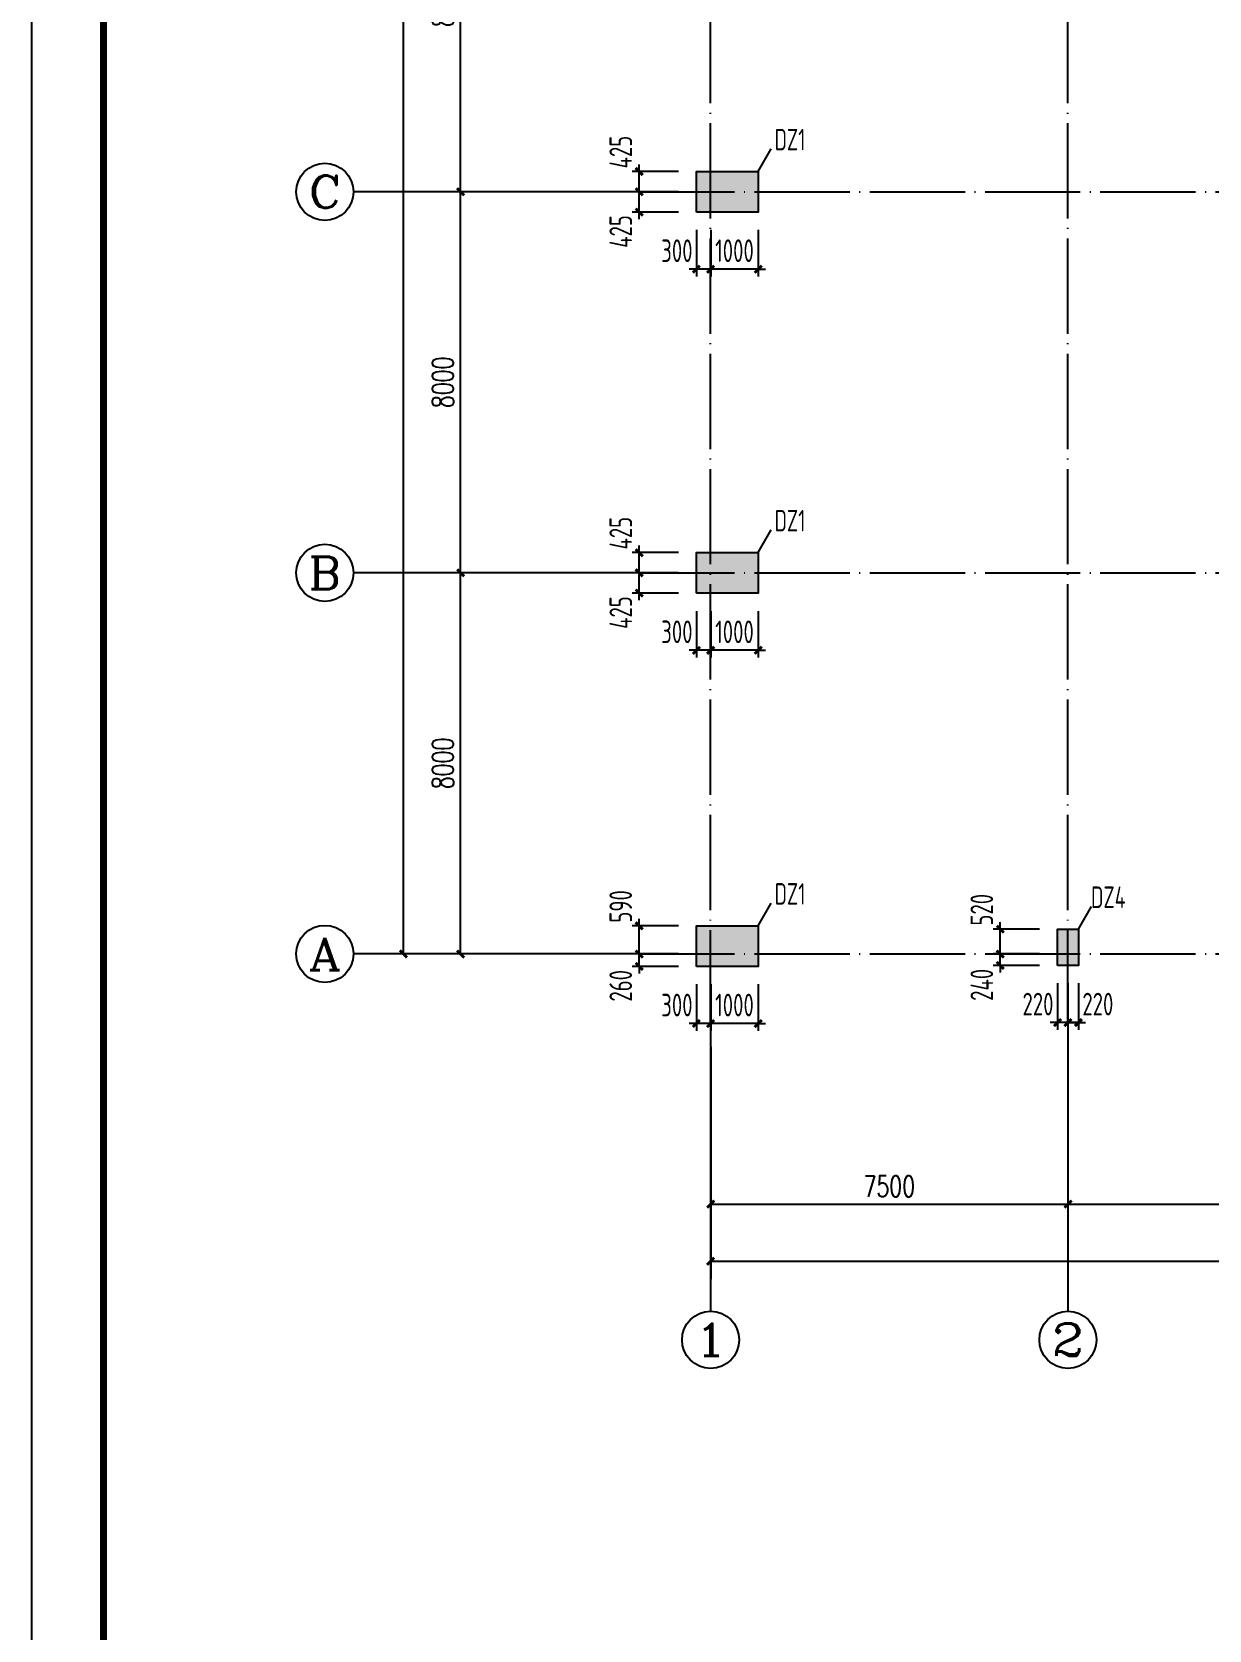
# Model space of a CAD drawing. Extents: x 14475413 to 15955882, y -732572 to -282951.
# Drawn here: x 14893868 to 14918578, y -590928 to -557380 of the extents above; entities that cross this region are included whole.
import ezdxf
from ezdxf.enums import TextEntityAlignment as Align

# ---------------------------------------------------------------- set-up
doc = ezdxf.new("R2010")
doc.units = 0
doc.header["$LTSCALE"] = 1000
doc.header["$MEASUREMENT"] = 0
doc.linetypes.add('DOTE', pattern=[2.42, 2, -0.2, 0.02, -0.2])
for name, color, linetype in [('AXIS', 3, 'Continuous'), ('AXIS_TEXT', 7, 'Continuous'), ('COLU', 253, 'Continuous'), ('COLU_DIM', 3, 'Continuous'), ('COLU_HATCH', 251, 'Continuous'), ('DOTE', 1, 'DOTE'), ('STAIR', 2, 'Continuous'), ('TK', 4, 'Continuous')]:
    doc.layers.add(name, color=color, linetype=linetype)
doc.styles.add('_TCH_AXIS', font='COMPLEX', dxfattribs={"bigfont": 'GBCBIG'})
doc.styles.add('_TCH_DIM_T3', font='SIMPLEX', dxfattribs={"width": 0.705882, "bigfont": 'GBCBIG'})
doc.styles.add('COMPLEX', font='COMPLEX')
doc.styles.add('TSSD_Dimension', font='Tssdeng.shx', dxfattribs={"width": 0.7, "bigfont": 'hztxt.shx'})
doc.styles.add('TSSD_REIN', font='tssdeng.shx', dxfattribs={"width": 0.7, "bigfont": 'tssdchn.shx'})
doc.dimstyles.new('_TCH_ARCH&&150', dxfattribs={"dimtxt": 446.25, "dimasz": 150, "dimexe": 375, "dimexo": 450, "dimgap": 150, "dimtad": 1, "dimdec": 0, "dimzin": 0, "dimdsep": 46, "dimtxsty": '_TCH_DIM_T3', "dimblk": 'ARCHTICK', "dimcen": 0.09, "dimclrt": 7, "dimazin": 2, "dimtfac": 1, "dimtdec": 0, "dimtix": 1, "dimtmove": 2, "dimatfit": 3, "dimfxl": 0, "dimtolj": 1, "dimtzin": 0, "dimarcsym": 0})
doc.dimstyles.new('TSSD_150_150', dxfattribs={"dimtxt": 475, "dimasz": 150, "dimexe": 150, "dimexo": 375, "dimgap": 150, "dimtad": 1, "dimdec": 0, "dimzin": 0, "dimdsep": 46, "dimtxsty": 'TSSD_Dimension', "dimblk": 'ARCHTICK', "dimcen": 0, "dimdle": 150, "dimclrt": 7, "dimadec": 0, "dimazin": 0, "dimtfac": 1, "dimtdec": 0, "dimtix": 1, "dimtmove": 2, "dimatfit": 3, "dimfxl": 0, "dimtolj": 1, "dimtzin": 0, "dimarcsym": 0})

# ---------------------------------------------------------------- blocks, each defined once
blk = doc.blocks.new('_ArchTick')
at = {"color": 0, "linetype": 'ByBlock', "const_width": 0.4}
blk.add_lwpolyline([(-0.5, -0.5), (0.5, 0.5)], dxfattribs=at)
blk = doc.blocks.new('*D179')
at = {"layer": 'COLU_DIM', "color": 0, "lineweight": -2, "ltscale": 0.5}
for p, q in [((14908116, -561536), (14908116, -562511)), ((14909116, -561536), (14909116, -562511)), ((14908116, -562361), (14907966, -562361)), ((14909116, -562361), (14908116, -562361)), ((14909116, -562361), (14909266, -562361))]:
    blk.add_line(p, q, dxfattribs=at)
at = {"layer": 'Defpoints', "color": 0, "ltscale": 0.5}
for p in [(14908116, -561161), (14909116, -561161), (14908116, -562361)]:
    blk.add_point(p, dxfattribs=at)
at = {"layer": 'COLU_DIM', "color": 0, "lineweight": -2, "ltscale": 0.5, "xscale": 150, "yscale": 150, "zscale": 150}
blk.add_blockref('_ArchTick', (14908116, -562361), dxfattribs=at)
at = {"layer": 'COLU_DIM', "color": 0, "lineweight": -2, "ltscale": 0.5, "xscale": 150, "yscale": 150, "zscale": 150, "rotation": 180}
blk.add_blockref('_ArchTick', (14909116, -562361), dxfattribs=at)
at = {"layer": 'COLU_DIM', "color": 7, "ltscale": 0.5, "insert": (14908616, -561973), "char_height": 475, "attachment_point": 5, "style": 'TSSD_Dimension'}
blk.add_mtext('\\A1;1000', dxfattribs=at)
blk = doc.blocks.new('*D180')
at = {"layer": 'COLU_DIM', "color": 0, "lineweight": -2, "ltscale": 0.5}
for p, q in [((14907816, -561536), (14907816, -562511)), ((14908116, -561536), (14908116, -562511)), ((14908266, -562361), (14907666, -562361))]:
    blk.add_line(p, q, dxfattribs=at)
at = {"layer": 'Defpoints', "color": 0, "ltscale": 0.5}
for p in [(14907816, -561161), (14908116, -561161), (14907816, -562361)]:
    blk.add_point(p, dxfattribs=at)
at = {"layer": 'COLU_DIM', "color": 0, "lineweight": -2, "ltscale": 0.5, "xscale": 150, "yscale": 150, "zscale": 150, "rotation": 180}
blk.add_blockref('_ArchTick', (14907816, -562361), dxfattribs=at)
at = {"layer": 'COLU_DIM', "color": 0, "lineweight": -2, "ltscale": 0.5, "xscale": 150, "yscale": 150, "zscale": 150}
blk.add_blockref('_ArchTick', (14908116, -562361), dxfattribs=at)
at = {"layer": 'COLU_DIM', "color": 7, "ltscale": 0.5, "insert": (14907407, -561973), "char_height": 475, "attachment_point": 5, "style": 'TSSD_Dimension'}
blk.add_mtext('\\A1;300', dxfattribs=at)
blk = doc.blocks.new('*D181')
at = {"layer": 'COLU_DIM', "color": 0, "lineweight": -2, "ltscale": 0.5}
for p, q in [((14907441, -560736), (14906466, -560736)), ((14906616, -561311), (14906616, -560586)), ((14907441, -561161), (14906466, -561161))]:
    blk.add_line(p, q, dxfattribs=at)
at = {"layer": 'Defpoints', "color": 0, "ltscale": 0.5}
for p in [(14906616, -560736), (14907816, -560736), (14907816, -561161)]:
    blk.add_point(p, dxfattribs=at)
at = {"layer": 'COLU_DIM', "color": 0, "lineweight": -2, "ltscale": 0.5, "xscale": 150, "yscale": 150, "zscale": 150}
for p, rotation in [((14906616, -560736), 90), ((14906616, -561161), 270)]:
    blk.add_blockref('_ArchTick', p, dxfattribs=dict(at, rotation=rotation))
at = {"layer": 'COLU_DIM', "color": 7, "ltscale": 0.5, "insert": (14906228, -561569), "char_height": 475, "attachment_point": 5, "rotation": 90, "style": 'TSSD_Dimension'}
blk.add_mtext('\\A1;425', dxfattribs=at)
blk = doc.blocks.new('*D182')
at = {"layer": 'COLU_DIM', "color": 0, "lineweight": -2, "ltscale": 0.5}
for p, q in [((14906616, -560886), (14906616, -560161)), ((14907441, -560311), (14906466, -560311)), ((14907441, -560736), (14906466, -560736))]:
    blk.add_line(p, q, dxfattribs=at)
at = {"layer": 'Defpoints', "color": 0, "ltscale": 0.5}
for p in [(14906616, -560311), (14907816, -560311), (14907816, -560736)]:
    blk.add_point(p, dxfattribs=at)
at = {"layer": 'COLU_DIM', "color": 0, "lineweight": -2, "ltscale": 0.5, "xscale": 150, "yscale": 150, "zscale": 150}
for p, rotation in [((14906616, -560311), 90), ((14906616, -560736), 270)]:
    blk.add_blockref('_ArchTick', p, dxfattribs=dict(at, rotation=rotation))
at = {"layer": 'COLU_DIM', "color": 7, "ltscale": 0.5, "insert": (14906228, -559902), "char_height": 475, "attachment_point": 5, "rotation": 90, "style": 'TSSD_Dimension'}
blk.add_mtext('\\A1;425', dxfattribs=at)
blk = doc.blocks.new('*D191')
at = {"layer": 'COLU_DIM', "color": 0, "lineweight": -2, "ltscale": 0.5}
for p, q in [((14908116, -569536), (14908116, -570511)), ((14909116, -569536), (14909116, -570511)), ((14908116, -570361), (14907966, -570361)), ((14909116, -570361), (14908116, -570361)), ((14909116, -570361), (14909266, -570361))]:
    blk.add_line(p, q, dxfattribs=at)
at = {"layer": 'Defpoints', "color": 0, "ltscale": 0.5}
for p in [(14908116, -569161), (14909116, -569161), (14908116, -570361)]:
    blk.add_point(p, dxfattribs=at)
at = {"layer": 'COLU_DIM', "color": 0, "lineweight": -2, "ltscale": 0.5, "xscale": 150, "yscale": 150, "zscale": 150}
blk.add_blockref('_ArchTick', (14908116, -570361), dxfattribs=at)
at = {"layer": 'COLU_DIM', "color": 0, "lineweight": -2, "ltscale": 0.5, "xscale": 150, "yscale": 150, "zscale": 150, "rotation": 180}
blk.add_blockref('_ArchTick', (14909116, -570361), dxfattribs=at)
at = {"layer": 'COLU_DIM', "color": 7, "ltscale": 0.5, "insert": (14908616, -569973), "char_height": 475, "attachment_point": 5, "style": 'TSSD_Dimension'}
blk.add_mtext('\\A1;1000', dxfattribs=at)
blk = doc.blocks.new('*D192')
at = {"layer": 'COLU_DIM', "color": 0, "lineweight": -2, "ltscale": 0.5}
for p, q in [((14907816, -569536), (14907816, -570511)), ((14908116, -569536), (14908116, -570511)), ((14908266, -570361), (14907666, -570361))]:
    blk.add_line(p, q, dxfattribs=at)
at = {"layer": 'Defpoints', "color": 0, "ltscale": 0.5}
for p in [(14907816, -569161), (14908116, -569161), (14907816, -570361)]:
    blk.add_point(p, dxfattribs=at)
at = {"layer": 'COLU_DIM', "color": 0, "lineweight": -2, "ltscale": 0.5, "xscale": 150, "yscale": 150, "zscale": 150, "rotation": 180}
blk.add_blockref('_ArchTick', (14907816, -570361), dxfattribs=at)
at = {"layer": 'COLU_DIM', "color": 0, "lineweight": -2, "ltscale": 0.5, "xscale": 150, "yscale": 150, "zscale": 150}
blk.add_blockref('_ArchTick', (14908116, -570361), dxfattribs=at)
at = {"layer": 'COLU_DIM', "color": 7, "ltscale": 0.5, "insert": (14907407, -569973), "char_height": 475, "attachment_point": 5, "style": 'TSSD_Dimension'}
blk.add_mtext('\\A1;300', dxfattribs=at)
blk = doc.blocks.new('*D193')
at = {"layer": 'COLU_DIM', "color": 0, "lineweight": -2, "ltscale": 0.5}
for p, q in [((14906616, -569311), (14906616, -568586)), ((14907441, -568736), (14906466, -568736)), ((14907441, -569161), (14906466, -569161))]:
    blk.add_line(p, q, dxfattribs=at)
at = {"layer": 'Defpoints', "color": 0, "ltscale": 0.5}
for p in [(14906616, -568736), (14907816, -568736), (14907816, -569161)]:
    blk.add_point(p, dxfattribs=at)
at = {"layer": 'COLU_DIM', "color": 0, "lineweight": -2, "ltscale": 0.5, "xscale": 150, "yscale": 150, "zscale": 150}
for p, rotation in [((14906616, -568736), 90), ((14906616, -569161), 270)]:
    blk.add_blockref('_ArchTick', p, dxfattribs=dict(at, rotation=rotation))
at = {"layer": 'COLU_DIM', "color": 7, "ltscale": 0.5, "insert": (14906228, -569569), "char_height": 475, "attachment_point": 5, "rotation": 90, "style": 'TSSD_Dimension'}
blk.add_mtext('\\A1;425', dxfattribs=at)
blk = doc.blocks.new('*D194')
at = {"layer": 'COLU_DIM', "color": 0, "lineweight": -2, "ltscale": 0.5}
for p, q in [((14906616, -568886), (14906616, -568161)), ((14907441, -568311), (14906466, -568311)), ((14907441, -568736), (14906466, -568736))]:
    blk.add_line(p, q, dxfattribs=at)
at = {"layer": 'Defpoints', "color": 0, "ltscale": 0.5}
for p in [(14906616, -568311), (14907816, -568311), (14907816, -568736)]:
    blk.add_point(p, dxfattribs=at)
at = {"layer": 'COLU_DIM', "color": 0, "lineweight": -2, "ltscale": 0.5, "xscale": 150, "yscale": 150, "zscale": 150}
for p, rotation in [((14906616, -568311), 90), ((14906616, -568736), 270)]:
    blk.add_blockref('_ArchTick', p, dxfattribs=dict(at, rotation=rotation))
at = {"layer": 'COLU_DIM', "color": 7, "ltscale": 0.5, "insert": (14906228, -567902), "char_height": 475, "attachment_point": 5, "rotation": 90, "style": 'TSSD_Dimension'}
blk.add_mtext('\\A1;425', dxfattribs=at)
blk = doc.blocks.new('*D251')
at = {"layer": 'COLU_DIM', "color": 0, "lineweight": -2, "ltscale": 0.5}
for p, q in [((14908116, -577371), (14908116, -578346)), ((14909116, -577371), (14909116, -578346)), ((14908116, -578196), (14907966, -578196)), ((14909116, -578196), (14908116, -578196)), ((14909116, -578196), (14909266, -578196))]:
    blk.add_line(p, q, dxfattribs=at)
at = {"layer": 'Defpoints', "color": 0, "ltscale": 0.5}
for p in [(14908116, -576996), (14909116, -576996), (14908116, -578196)]:
    blk.add_point(p, dxfattribs=at)
at = {"layer": 'COLU_DIM', "color": 0, "lineweight": -2, "ltscale": 0.5, "xscale": 150, "yscale": 150, "zscale": 150}
blk.add_blockref('_ArchTick', (14908116, -578196), dxfattribs=at)
at = {"layer": 'COLU_DIM', "color": 0, "lineweight": -2, "ltscale": 0.5, "xscale": 150, "yscale": 150, "zscale": 150, "rotation": 180}
blk.add_blockref('_ArchTick', (14909116, -578196), dxfattribs=at)
at = {"layer": 'COLU_DIM', "color": 7, "ltscale": 0.5, "insert": (14908616, -577808), "char_height": 475, "attachment_point": 5, "style": 'TSSD_Dimension'}
blk.add_mtext('\\A1;1000', dxfattribs=at)
blk = doc.blocks.new('*D252')
at = {"layer": 'COLU_DIM', "color": 0, "lineweight": -2, "ltscale": 0.5}
for p, q in [((14907816, -577371), (14907816, -578346)), ((14908116, -577371), (14908116, -578346)), ((14908266, -578196), (14907666, -578196))]:
    blk.add_line(p, q, dxfattribs=at)
at = {"layer": 'Defpoints', "color": 0, "ltscale": 0.5}
for p in [(14907816, -576996), (14908116, -576996), (14907816, -578196)]:
    blk.add_point(p, dxfattribs=at)
at = {"layer": 'COLU_DIM', "color": 0, "lineweight": -2, "ltscale": 0.5, "xscale": 150, "yscale": 150, "zscale": 150, "rotation": 180}
blk.add_blockref('_ArchTick', (14907816, -578196), dxfattribs=at)
at = {"layer": 'COLU_DIM', "color": 0, "lineweight": -2, "ltscale": 0.5, "xscale": 150, "yscale": 150, "zscale": 150}
blk.add_blockref('_ArchTick', (14908116, -578196), dxfattribs=at)
at = {"layer": 'COLU_DIM', "color": 7, "ltscale": 0.5, "insert": (14907407, -577808), "char_height": 475, "attachment_point": 5, "style": 'TSSD_Dimension'}
blk.add_mtext('\\A1;300', dxfattribs=at)
blk = doc.blocks.new('*D253')
at = {"layer": 'COLU_DIM', "color": 0, "lineweight": -2, "ltscale": 0.5}
for p, q in [((14906616, -576736), (14906616, -576586)), ((14907441, -576736), (14906466, -576736)), ((14907441, -576996), (14906466, -576996)), ((14906616, -576996), (14906616, -576736)), ((14906616, -576996), (14906616, -577146))]:
    blk.add_line(p, q, dxfattribs=at)
at = {"layer": 'Defpoints', "color": 0, "ltscale": 0.5}
for p in [(14906616, -576736), (14907816, -576736), (14907816, -576996)]:
    blk.add_point(p, dxfattribs=at)
at = {"layer": 'COLU_DIM', "color": 0, "lineweight": -2, "ltscale": 0.5, "xscale": 150, "yscale": 150, "zscale": 150}
for p, rotation in [((14906616, -576736), 270), ((14906616, -576996), 90)]:
    blk.add_blockref('_ArchTick', p, dxfattribs=dict(at, rotation=rotation))
at = {"layer": 'COLU_DIM', "color": 7, "ltscale": 0.5, "insert": (14906228, -577404), "char_height": 475, "attachment_point": 5, "rotation": 90, "style": 'TSSD_Dimension'}
blk.add_mtext('\\A1;260', dxfattribs=at)
blk = doc.blocks.new('*D254')
at = {"layer": 'COLU_DIM', "color": 0, "lineweight": -2, "ltscale": 0.5}
for p, q in [((14906616, -576886), (14906616, -575996)), ((14907441, -576146), (14906466, -576146)), ((14907441, -576736), (14906466, -576736))]:
    blk.add_line(p, q, dxfattribs=at)
at = {"layer": 'Defpoints', "color": 0, "ltscale": 0.5}
for p in [(14906616, -576146), (14907816, -576146), (14907816, -576736)]:
    blk.add_point(p, dxfattribs=at)
at = {"layer": 'COLU_DIM', "color": 0, "lineweight": -2, "ltscale": 0.5, "xscale": 150, "yscale": 150, "zscale": 150}
for p, rotation in [((14906616, -576146), 90), ((14906616, -576736), 270)]:
    blk.add_blockref('_ArchTick', p, dxfattribs=dict(at, rotation=rotation))
at = {"layer": 'COLU_DIM', "color": 7, "ltscale": 0.5, "insert": (14906228, -575737), "char_height": 475, "attachment_point": 5, "rotation": 90, "style": 'TSSD_Dimension'}
blk.add_mtext('\\A1;590', dxfattribs=at)
blk = doc.blocks.new('*D231')
at = {"layer": 'COLU_DIM', "color": 0, "lineweight": -2, "ltscale": 0.5}
for p, q in [((14915616, -577351), (14915616, -578326)), ((14915836, -577351), (14915836, -578326)), ((14915616, -578176), (14915466, -578176)), ((14915836, -578176), (14915616, -578176)), ((14915836, -578176), (14915986, -578176))]:
    blk.add_line(p, q, dxfattribs=at)
at = {"layer": 'Defpoints', "color": 0, "ltscale": 0.5}
for p in [(14915616, -576976), (14915836, -576976), (14915616, -578176)]:
    blk.add_point(p, dxfattribs=at)
at = {"layer": 'COLU_DIM', "color": 0, "lineweight": -2, "ltscale": 0.5, "xscale": 150, "yscale": 150, "zscale": 150}
blk.add_blockref('_ArchTick', (14915616, -578176), dxfattribs=at)
at = {"layer": 'COLU_DIM', "color": 0, "lineweight": -2, "ltscale": 0.5, "xscale": 150, "yscale": 150, "zscale": 150, "rotation": 180}
blk.add_blockref('_ArchTick', (14915836, -578176), dxfattribs=at)
at = {"layer": 'COLU_DIM', "color": 7, "ltscale": 0.5, "insert": (14916244, -577788), "char_height": 475, "attachment_point": 5, "style": 'TSSD_Dimension'}
blk.add_mtext('\\A1;220', dxfattribs=at)
blk = doc.blocks.new('*D232')
at = {"layer": 'COLU_DIM', "color": 0, "lineweight": -2, "ltscale": 0.5}
for p, q in [((14915396, -577351), (14915396, -578326)), ((14915616, -577351), (14915616, -578326)), ((14915396, -578176), (14915246, -578176)), ((14915616, -578176), (14915396, -578176)), ((14915616, -578176), (14915766, -578176))]:
    blk.add_line(p, q, dxfattribs=at)
at = {"layer": 'Defpoints', "color": 0, "ltscale": 0.5}
for p in [(14915396, -576976), (14915616, -576976), (14915396, -578176)]:
    blk.add_point(p, dxfattribs=at)
at = {"layer": 'COLU_DIM', "color": 0, "lineweight": -2, "ltscale": 0.5, "xscale": 150, "yscale": 150, "zscale": 150}
blk.add_blockref('_ArchTick', (14915396, -578176), dxfattribs=at)
at = {"layer": 'COLU_DIM', "color": 0, "lineweight": -2, "ltscale": 0.5, "xscale": 150, "yscale": 150, "zscale": 150, "rotation": 180}
blk.add_blockref('_ArchTick', (14915616, -578176), dxfattribs=at)
at = {"layer": 'COLU_DIM', "color": 7, "ltscale": 0.5, "insert": (14914987, -577788), "char_height": 475, "attachment_point": 5, "style": 'TSSD_Dimension'}
blk.add_mtext('\\A1;220', dxfattribs=at)
blk = doc.blocks.new('*D233')
at = {"layer": 'COLU_DIM', "color": 0, "lineweight": -2, "ltscale": 0.5}
for p, q in [((14914196, -576736), (14914196, -576586)), ((14915021, -576736), (14914046, -576736)), ((14915021, -576976), (14914046, -576976)), ((14914196, -576976), (14914196, -576736)), ((14914196, -576976), (14914196, -577126))]:
    blk.add_line(p, q, dxfattribs=at)
at = {"layer": 'Defpoints', "color": 0, "ltscale": 0.5}
for p in [(14914196, -576736), (14915396, -576736), (14915396, -576976)]:
    blk.add_point(p, dxfattribs=at)
at = {"layer": 'COLU_DIM', "color": 0, "lineweight": -2, "ltscale": 0.5, "xscale": 150, "yscale": 150, "zscale": 150}
for p, rotation in [((14914196, -576736), 270), ((14914196, -576976), 90)]:
    blk.add_blockref('_ArchTick', p, dxfattribs=dict(at, rotation=rotation))
at = {"layer": 'COLU_DIM', "color": 7, "ltscale": 0.5, "insert": (14913808, -577384), "char_height": 475, "attachment_point": 5, "rotation": 90, "style": 'TSSD_Dimension'}
blk.add_mtext('\\A1;240', dxfattribs=at)
blk = doc.blocks.new('*D234')
at = {"layer": 'COLU_DIM', "color": 0, "lineweight": -2, "ltscale": 0.5}
for p, q in [((14915021, -576216), (14914046, -576216)), ((14914196, -576886), (14914196, -576066)), ((14915021, -576736), (14914046, -576736))]:
    blk.add_line(p, q, dxfattribs=at)
at = {"layer": 'Defpoints', "color": 0, "ltscale": 0.5}
for p in [(14914196, -576216), (14915396, -576216), (14915396, -576736)]:
    blk.add_point(p, dxfattribs=at)
at = {"layer": 'COLU_DIM', "color": 0, "lineweight": -2, "ltscale": 0.5, "xscale": 150, "yscale": 150, "zscale": 150}
for p, rotation in [((14914196, -576216), 90), ((14914196, -576736), 270)]:
    blk.add_blockref('_ArchTick', p, dxfattribs=dict(at, rotation=rotation))
at = {"layer": 'COLU_DIM', "color": 7, "ltscale": 0.5, "insert": (14913808, -575807), "char_height": 475, "attachment_point": 5, "rotation": 90, "style": 'TSSD_Dimension'}
blk.add_mtext('\\A1;520', dxfattribs=at)
blk = doc.blocks.new('GeYuanFrame_00164207', base_point=(20.09, 4.53))
at = {"layer": 'TK'}
blk.add_lwpolyline([(20.09, 4.53), (20.09, 598.53), (1071.09, 598.53), (1071.09, 4.53)], close=True, dxfattribs=at)
at = {"layer": 'TK', "const_width": 1}
blk.add_lwpolyline([(45.09, 588.53), (1061.09, 588.53), (1061.09, 14.53), (45.09, 14.53)], close=True, dxfattribs=at)
blk = doc.blocks.new('2Q32321321')
at = {"layer": 'COLU'}
for points in [[(14907816, -561161), (14907816, -560311), (14909116, -560311), (14909116, -561161)], [(14907816, -569161), (14907816, -568311), (14909116, -568311), (14909116, -569161)], [(14907816, -576996), (14907816, -576146), (14909116, -576146), (14909116, -576996)], [(14915396, -576976), (14915396, -576216), (14915836, -576216), (14915836, -576976)]]:
    blk.add_lwpolyline(points, close=True, dxfattribs=at)
blk = doc.blocks.new('_AXISO')
blk.add_circle((0, 0), 0.5)
at = {"layer": 'AXIS_TEXT', "style": 'COMPLEX', "width": 1.041667}
blk.add_attdef('A', text='', height=0.56, dxfattribs=at).set_placement((-0.25, -0.28), (0.25, -0.28), align=Align.FIT)
blk = doc.blocks.new('*D1332')
at = {"layer": 'AXIS', "color": 0, "lineweight": -2}
for p, q in [((14906166, -480736), (14901291, -480736)), ((14901666, -576736), (14901666, -480736)), ((14906166, -576736), (14901291, -576736))]:
    blk.add_line(p, q, dxfattribs=at)
at = {"layer": 'Defpoints', "color": 0}
for p in [(14901666, -480736), (14906616, -480736), (14906616, -576736)]:
    blk.add_point(p, dxfattribs=at)
at = {"layer": 'AXIS', "color": 0, "lineweight": -2, "xscale": 150, "yscale": 150, "zscale": 150}
for p, rotation in [((14901666, -480736), 90), ((14901666, -576736), 270)]:
    blk.add_blockref('_ArchTick', p, dxfattribs=dict(at, rotation=rotation))
at = {"layer": 'AXIS', "color": 7, "insert": (14901293, -528736), "char_height": 446.2, "attachment_point": 5, "rotation": 90, "style": '_TCH_DIM_T3'}
blk.add_mtext('\\A1;96000', dxfattribs=at)
blk = doc.blocks.new('*D1333')
at = {"layer": 'AXIS', "color": 0, "lineweight": -2}
for p, q in [((14906166, -568736), (14902491, -568736)), ((14902866, -576736), (14902866, -568736)), ((14906166, -576736), (14902491, -576736))]:
    blk.add_line(p, q, dxfattribs=at)
at = {"layer": 'Defpoints', "color": 0}
for p in [(14902866, -568736), (14906616, -568736), (14906616, -576736)]:
    blk.add_point(p, dxfattribs=at)
at = {"layer": 'AXIS', "color": 0, "lineweight": -2, "xscale": 150, "yscale": 150, "zscale": 150}
for p, rotation in [((14902866, -568736), 90), ((14902866, -576736), 270)]:
    blk.add_blockref('_ArchTick', p, dxfattribs=dict(at, rotation=rotation))
at = {"layer": 'AXIS', "color": 7, "insert": (14902493, -572736), "char_height": 446.2, "attachment_point": 5, "rotation": 90, "style": '_TCH_DIM_T3'}
blk.add_mtext('\\A1;8000', dxfattribs=at)
blk = doc.blocks.new('*D1334')
at = {"layer": 'AXIS', "color": 0, "lineweight": -2}
for p, q in [((14906166, -560736), (14902491, -560736)), ((14902866, -568736), (14902866, -560736)), ((14906166, -568736), (14902491, -568736))]:
    blk.add_line(p, q, dxfattribs=at)
at = {"layer": 'Defpoints', "color": 0}
for p in [(14902866, -560736), (14906616, -560736), (14906616, -568736)]:
    blk.add_point(p, dxfattribs=at)
at = {"layer": 'AXIS', "color": 0, "lineweight": -2, "xscale": 150, "yscale": 150, "zscale": 150}
for p, rotation in [((14902866, -560736), 90), ((14902866, -568736), 270)]:
    blk.add_blockref('_ArchTick', p, dxfattribs=dict(at, rotation=rotation))
at = {"layer": 'AXIS', "color": 7, "insert": (14902493, -564736), "char_height": 446.2, "attachment_point": 5, "rotation": 90, "style": '_TCH_DIM_T3'}
blk.add_mtext('\\A1;8000', dxfattribs=at)
blk = doc.blocks.new('*D1335')
at = {"layer": 'AXIS', "color": 0, "lineweight": -2}
for p, q in [((14906166, -552736), (14902491, -552736)), ((14902866, -560736), (14902866, -552736)), ((14906166, -560736), (14902491, -560736))]:
    blk.add_line(p, q, dxfattribs=at)
at = {"layer": 'Defpoints', "color": 0}
for p in [(14902866, -552736), (14906616, -552736), (14906616, -560736)]:
    blk.add_point(p, dxfattribs=at)
at = {"layer": 'AXIS', "color": 0, "lineweight": -2, "xscale": 150, "yscale": 150, "zscale": 150}
for p, rotation in [((14902866, -552736), 90), ((14902866, -560736), 270)]:
    blk.add_blockref('_ArchTick', p, dxfattribs=dict(at, rotation=rotation))
at = {"layer": 'AXIS', "color": 7, "insert": (14902493, -556736), "char_height": 446.2, "attachment_point": 5, "rotation": 90, "style": '_TCH_DIM_T3'}
blk.add_mtext('\\A1;8000', dxfattribs=at)
blk = doc.blocks.new('*D1358')
at = {"layer": 'AXIS', "color": 0, "lineweight": -2}
for p, q in [((14908116, -578686), (14908116, -583561)), ((14968116, -578686), (14968116, -583561)), ((14908116, -583186), (14968116, -583186))]:
    blk.add_line(p, q, dxfattribs=at)
at = {"layer": 'Defpoints', "color": 0}
for p in [(14908116, -578236), (14968116, -578236), (14968116, -583186)]:
    blk.add_point(p, dxfattribs=at)
at = {"layer": 'AXIS', "color": 0, "lineweight": -2, "xscale": 150, "yscale": 150, "zscale": 150, "rotation": 180}
blk.add_blockref('_ArchTick', (14908116, -583186), dxfattribs=at)
at = {"layer": 'AXIS', "color": 0, "lineweight": -2, "xscale": 150, "yscale": 150, "zscale": 150}
blk.add_blockref('_ArchTick', (14968116, -583186), dxfattribs=at)
at = {"layer": 'AXIS', "color": 7, "insert": (14938116, -582813), "char_height": 446.2, "attachment_point": 5, "style": '_TCH_DIM_T3'}
blk.add_mtext('\\A1;60000', dxfattribs=at)
blk = doc.blocks.new('*D1359')
at = {"layer": 'AXIS', "color": 0, "lineweight": -2}
for p, q in [((14908116, -578686), (14908116, -582361)), ((14915616, -578686), (14915616, -582361)), ((14908116, -581986), (14915616, -581986))]:
    blk.add_line(p, q, dxfattribs=at)
at = {"layer": 'Defpoints', "color": 0}
for p in [(14908116, -578236), (14915616, -578236), (14915616, -581986)]:
    blk.add_point(p, dxfattribs=at)
at = {"layer": 'AXIS', "color": 0, "lineweight": -2, "xscale": 150, "yscale": 150, "zscale": 150, "rotation": 180}
blk.add_blockref('_ArchTick', (14908116, -581986), dxfattribs=at)
at = {"layer": 'AXIS', "color": 0, "lineweight": -2, "xscale": 150, "yscale": 150, "zscale": 150}
blk.add_blockref('_ArchTick', (14915616, -581986), dxfattribs=at)
at = {"layer": 'AXIS', "color": 7, "insert": (14911866, -581613), "char_height": 446.2, "attachment_point": 5, "style": '_TCH_DIM_T3'}
blk.add_mtext('\\A1;7500', dxfattribs=at)
blk = doc.blocks.new('*D1360')
at = {"layer": 'AXIS', "color": 0, "lineweight": -2}
for p, q in [((14915616, -578686), (14915616, -582361)), ((14923116, -578686), (14923116, -582361)), ((14915616, -581986), (14923116, -581986))]:
    blk.add_line(p, q, dxfattribs=at)
at = {"layer": 'Defpoints', "color": 0}
for p in [(14915616, -578236), (14923116, -578236), (14923116, -581986)]:
    blk.add_point(p, dxfattribs=at)
at = {"layer": 'AXIS', "color": 0, "lineweight": -2, "xscale": 150, "yscale": 150, "zscale": 150, "rotation": 180}
blk.add_blockref('_ArchTick', (14915616, -581986), dxfattribs=at)
at = {"layer": 'AXIS', "color": 0, "lineweight": -2, "xscale": 150, "yscale": 150, "zscale": 150}
blk.add_blockref('_ArchTick', (14923116, -581986), dxfattribs=at)
at = {"layer": 'AXIS', "color": 7, "insert": (14919366, -581613), "char_height": 446.2, "attachment_point": 5, "style": '_TCH_DIM_T3'}
blk.add_mtext('\\A1;7500', dxfattribs=at)

msp = doc.modelspace()

# ---------------------------------------------------------------- hatches: boundary and pattern name
at = {"layer": 'COLU_HATCH', "ltscale": 0.5}
for points in [[(14907815.7, -561160.7), (14907815.7, -560310.7), (14909115.7, -560310.7), (14909115.7, -561160.7)], [(14907815.7, -569160.7), (14907815.7, -568310.7), (14909115.7, -568310.7), (14909115.7, -569160.7)], [(14907815.7, -576995.7), (14907815.7, -576145.7), (14909115.7, -576145.7), (14909115.7, -576995.7)], [(14915395.7, -576975.7), (14915395.7, -576215.7), (14915835.7, -576215.7), (14915835.7, -576975.7)]]:
    msp.add_hatch(color=256, dxfattribs=at).paths.add_polyline_path(points)

# ---------------------------------------------------------------- linework, layer by layer
at = {"layer": 'AXIS'}
for p, q in [((14906615.7, -560735.7), (14900615.7, -560735.7)), ((14906615.7, -568735.7), (14900615.7, -568735.7)), ((14906615.7, -576735.7), (14900615.7, -576735.7)), ((14908115.7, -578235.7), (14908115.7, -584235.7)), ((14915615.7, -578235.7), (14915615.7, -584235.7))]:
    msp.add_line(p, q, dxfattribs=at)
at = {"layer": 'DOTE'}
for p, q in [((14908115.7, -578235.7), (14908115.7, -479235.7)), ((14915615.7, -578235.7), (14915615.7, -479235.7)), ((14906615.7, -560735.7), (14969615.7, -560735.7)), ((14906615.7, -568735.7), (14969615.7, -568735.7)), ((14906615.7, -576735.7), (14969615.7, -576735.7))]:
    msp.add_line(p, q, dxfattribs=at)
at = {"layer": 'STAIR'}
for p, q in [((14909115.7, -560310.7), (14909388.7, -559834.9)), ((14909115.7, -568310.7), (14909388.7, -567834.9)), ((14909115.7, -576145.7), (14909388.7, -575669.9)), ((14915835.7, -576215.7), (14916108.7, -575739.9))]:
    msp.add_line(p, q, dxfattribs=at)

# ---------------------------------------------------------------- block references
at = {"xscale": 150, "yscale": 150, "zscale": 150, "rotation": 270}
msp.add_blockref('GeYuanFrame_00164207', (14893868, -466825.4), dxfattribs=at)
msp.add_blockref('2Q32321321', (0, 0))
at = {"layer": 'AXIS'}
ref = msp.add_blockref('_AXISO', (14900015.7, -560735.7), dxfattribs=dict(at, xscale=1200, yscale=1200, zscale=1200))
ref.add_attrib('A', 'C', dxfattribs={"layer": 'AXIS_TEXT', "ltscale": 0.5, "height": 678.8, "style": '_TCH_AXIS', "width": 1.4}).set_placement((14899676.3, -561075.1), (14900355.1, -561075.1), align=Align.FIT)
ref = msp.add_blockref('_AXISO', (14900015.7, -568735.7), dxfattribs=dict(at, xscale=1200, yscale=1200, zscale=1200))
ref.add_attrib('A', 'B', dxfattribs={"layer": 'AXIS_TEXT', "ltscale": 0.5, "height": 678.8, "style": '_TCH_AXIS', "width": 1.235294}).set_placement((14899676.3, -569075.1), (14900355.1, -569075.1), align=Align.FIT)
ref = msp.add_blockref('_AXISO', (14900015.7, -576735.7), dxfattribs=dict(at, xscale=1200, yscale=1200, zscale=1200))
ref.add_attrib('A', 'A', dxfattribs={"layer": 'AXIS_TEXT', "ltscale": 0.5, "height": 678.8, "style": '_TCH_AXIS', "width": 1.166667}).set_placement((14899676.3, -577075.1), (14900355.1, -577075.1), align=Align.FIT)
ref = msp.add_blockref('_AXISO', (14908115.7, -584835.7), dxfattribs=dict(at, xscale=1200, yscale=1200, zscale=1200))
ref.add_attrib('A', '1', dxfattribs={"layer": 'AXIS_TEXT', "ltscale": 0.5, "height": 678.8, "style": '_TCH_AXIS', "width": 2.333333}).set_placement((14907776.3, -585175.1), (14908455.1, -585175.1), align=Align.FIT)
ref = msp.add_blockref('_AXISO', (14915615.7, -584835.7), dxfattribs=dict(at, xscale=1200, yscale=1200, zscale=1200))
ref.add_attrib('A', '2', dxfattribs={"layer": 'AXIS_TEXT', "ltscale": 0.5, "height": 678.8, "style": '_TCH_AXIS', "width": 1.5}).set_placement((14915276.3, -585175.1), (14915955.1, -585175.1), align=Align.FIT)

# ---------------------------------------------------------------- texts
at = {"layer": 'STAIR', "style": 'TSSD_REIN', "width": 0.7}
for s, p in [('DZ1', (14910104.4, -559864)), ('DZ1', (14910104.4, -567864)), ('DZ1', (14910104.4, -575699)), ('DZ4', (14916824.4, -575769))]:
    msp.add_text(s, height=450, dxfattribs=at).set_placement(p, align=Align.RIGHT)

# ---------------------------------------------------------------- dimensions: what is measured, and where the dimension line sits
at = {"layer": 'AXIS'}
for p1, p2, distance, text, picture, middle in [((14906615.7, -576735.7), (14906615.7, -480735.7), 4950, '96000', '*D1332', (14901292.6, -528735.7)), ((14906615.7, -560735.7), (14906615.7, -552735.7), 3750, '8000', '*D1335', (14902492.6, -556735.7)), ((14906615.7, -568735.7), (14906615.7, -560735.7), 3750, '8000', '*D1334', (14902492.6, -564735.7)), ((14906615.7, -576735.7), (14906615.7, -568735.7), 3750, '8000', '*D1333', (14902492.6, -572735.7)), ((14908115.7, -578235.7), (14968115.7, -578235.7), -4950, '60000', '*D1358', (14938115.7, -582812.6)), ((14908115.7, -578235.7), (14915615.7, -578235.7), -3750, '7500', '*D1359', (14911865.7, -581612.6)), ((14915615.7, -578235.7), (14923115.7, -578235.7), -3750, '7500', '*D1360', (14919365.7, -581612.6))]:
    dim = msp.add_aligned_dim(p1=p1, p2=p2, distance=distance, text=text, dimstyle='_TCH_ARCH&&150', dxfattribs=at)
    dim.commit()
    dim.dimension.update_dxf_attribs({"geometry": picture, "text_midpoint": middle})
at = {"layer": 'COLU_DIM', "ltscale": 0.5}
for base, p1, p2, angle, picture, middle in [((14906615.7, -560310.7), (14907815.7, -560735.7), (14907815.7, -560310.7), 90, '*D182', (14906228.2, -559902.1)), ((14906615.7, -560735.7), (14907815.7, -561160.7), (14907815.7, -560735.7), 90, '*D181', (14906228.2, -561569.3)), ((14907815.7, -562360.7), (14908115.7, -561160.7), (14907815.7, -561160.7), 180, '*D180', (14907407.1, -561973.2)), ((14906615.7, -568310.7), (14907815.7, -568735.7), (14907815.7, -568310.7), 90, '*D194', (14906228.2, -567902.1)), ((14906615.7, -568735.7), (14907815.7, -569160.7), (14907815.7, -568735.7), 90, '*D193', (14906228.2, -569569.3)), ((14907815.7, -570360.7), (14908115.7, -569160.7), (14907815.7, -569160.7), 180, '*D192', (14907407.1, -569973.2)), ((14906615.7, -576145.7), (14907815.7, -576735.7), (14907815.7, -576145.7), 90, '*D254', (14906228.2, -575737.1)), ((14914195.7, -576215.7), (14915395.7, -576735.7), (14915395.7, -576215.7), 90, '*D234', (14913808.2, -575807.1)), ((14906615.7, -576735.7), (14907815.7, -576995.7), (14907815.7, -576735.7), 90, '*D253', (14906228.2, -577404.3)), ((14914195.7, -576735.7), (14915395.7, -576975.7), (14915395.7, -576735.7), 90, '*D233', (14913808.2, -577384.3)), ((14907815.7, -578195.7), (14908115.7, -576995.7), (14907815.7, -576995.7), 180, '*D252', (14907407.1, -577808.2)), ((14915395.7, -578175.7), (14915615.7, -576975.7), (14915395.7, -576975.7), 180, '*D232', (14914987.1, -577788.2)), ((14915615.7, -578175.7), (14915835.7, -576975.7), (14915615.7, -576975.7), 180, '*D231', (14916244.3, -577788.2))]:
    dim = msp.add_linear_dim(base=base, p1=p1, p2=p2, angle=angle, dimstyle='TSSD_150_150', dxfattribs=at)
    dim.commit()
    dim.dimension.update_dxf_attribs({"geometry": picture, "text_midpoint": middle, "dimtype": 160})
for base, p1, p2, picture, middle in [((14908115.7, -562360.7), (14909115.7, -561160.7), (14908115.7, -561160.7), '*D179', (14908615.7, -561973.2)), ((14908115.7, -570360.7), (14909115.7, -569160.7), (14908115.7, -569160.7), '*D191', (14908615.7, -569973.2)), ((14908115.7, -578195.7), (14909115.7, -576995.7), (14908115.7, -576995.7), '*D251', (14908615.7, -577808.2))]:
    dim = msp.add_linear_dim(base=base, p1=p1, p2=p2, angle=180, dimstyle='TSSD_150_150', dxfattribs=at)
    dim.commit()
    dim.dimension.update_dxf_attribs({"geometry": picture, "text_midpoint": middle})

doc.saveas('drawing.dxf')
